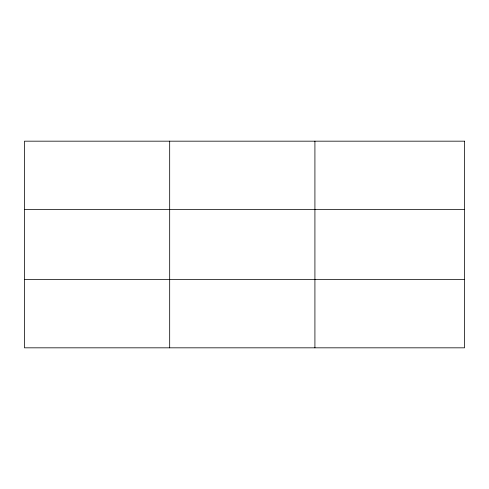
<?xml version="1.0" encoding="UTF-8"?>
<svg xmlns="http://www.w3.org/2000/svg" width="489" height="489" viewBox="0 0 489 489"><rect width="100%" height="100%" fill="white"/><g stroke="black" fill="none" stroke-linecap="round" stroke-linejoin="round"><path stroke-width="0.73" d="M24.45 209.371L464.55 209.371M24.45 279.629L464.55 279.629M314.916 141.174L314.916 347.826M169.683 141.174L169.683 347.826M464.55 141.174L24.45 141.174L24.45 347.826L464.55 347.826L464.55 141.174"/></g></svg>
